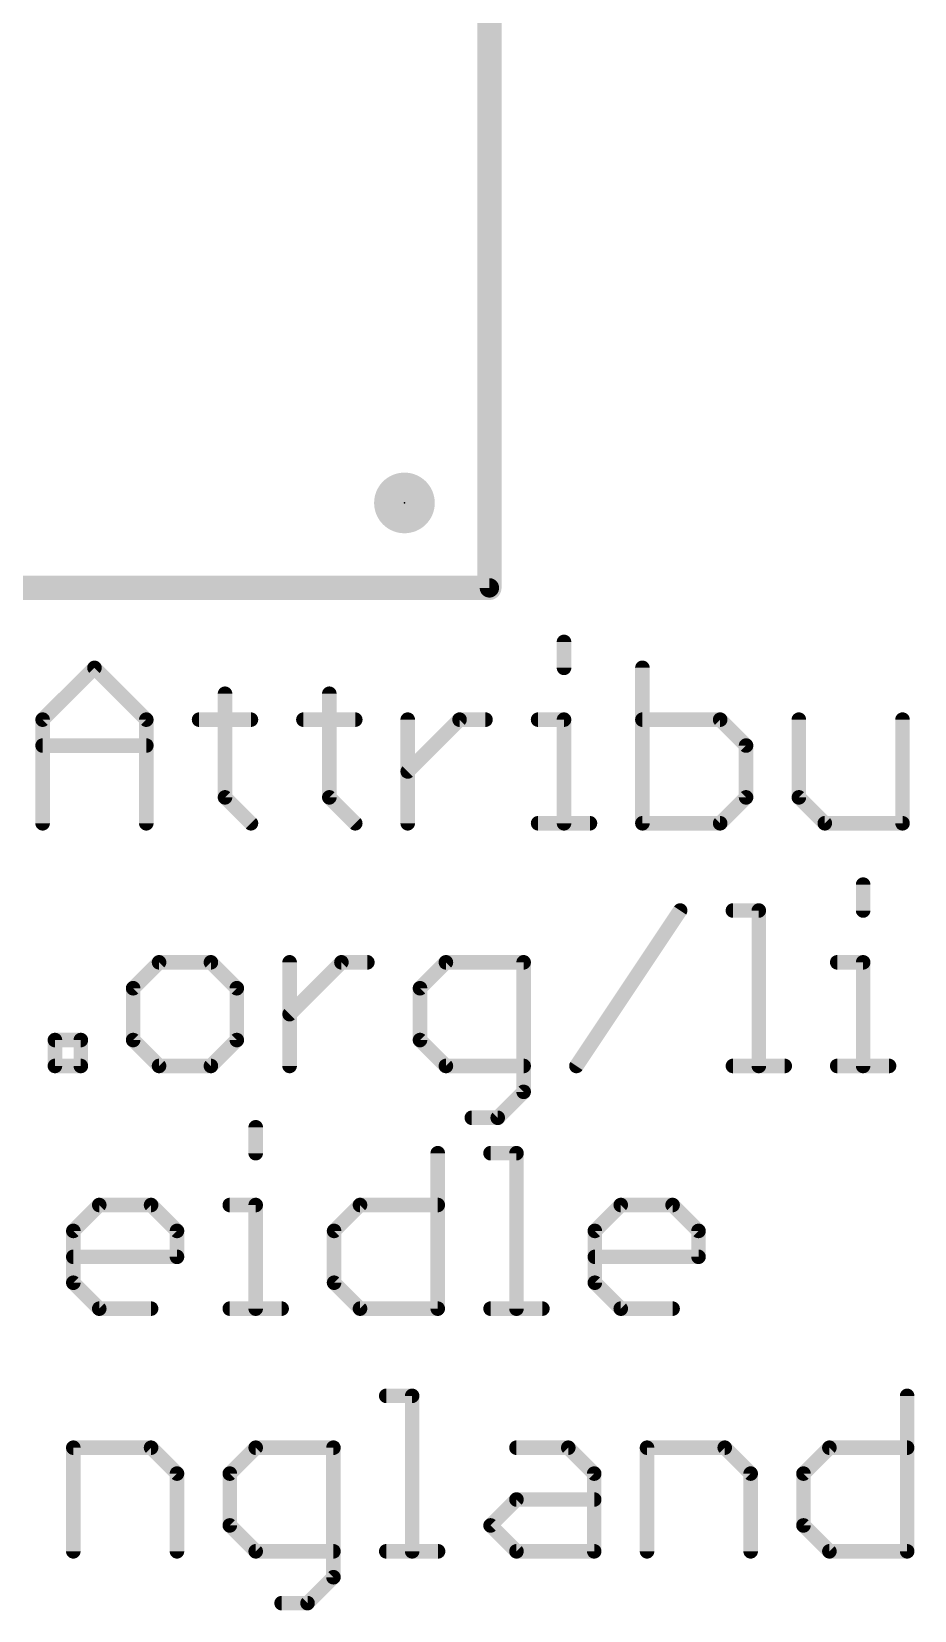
# Model space of a CAD drawing. Extents: x -36 to 72, y -11 to 34.
# Drawn here: x 20.61 to 29.85, y -10.7 to 5.82 of the extents above; entities that cross this region are included whole.
import ezdxf

# ---------------------------------------------------------------- set-up
doc = ezdxf.new("R2010")
doc.units = 0
for name, color, linetype in [('1', 12, 'CONTINUOUS'), ('16', 132, 'CONTINUOUS'), ('20', 53, 'CONTINUOUS'), ('23', 53, 'CONTINUOUS'), ('24', 53, 'CONTINUOUS'), ('51', 53, 'CONTINUOUS')]:
    doc.layers.add(name, color=color, linetype=linetype)

# ---------------------------------------------------------------- blocks, each defined once
blk = doc.blocks.new('PIE')
at = {"const_width": 0.5}
blk.add_lwpolyline([(0, -0.25, 1), (0, 0.25, 1), (0, -0.25)], format="xyb", dxfattribs=at)

msp = doc.modelspace()

# ---------------------------------------------------------------- linework, layer by layer
at = {"layer": '1', "const_width": 0.254}
for points in [[(25.4, 25.4), (25.4, 0)], [(25.4, 0), (0, 0)]]:
    msp.add_lwpolyline(points, dxfattribs=at)
at = {"layer": '1', "const_width": 0.127}
for points in [[(25.3365, 0, 1), (25.4635, 0)], [(25.4, -0.0635, 1), (25.4, 0.0635)]]:
    msp.add_lwpolyline(points, format="xyb", dxfattribs=at)
at = {"layer": '16', "const_width": 0.254}
for points in [[(25.4, 25.4), (25.4, 0)], [(25.4, 0), (0, 0)]]:
    msp.add_lwpolyline(points, dxfattribs=at)
at = {"layer": '16', "const_width": 0.127}
for points in [[(25.3365, 0, 1), (25.4635, 0)], [(25.4, -0.0635, 1), (25.4, 0.0635)]]:
    msp.add_lwpolyline(points, format="xyb", dxfattribs=at)
at = {"layer": '20', "const_width": 0.2032}
for points in [[(25.4, 25.4), (25.4, 0)], [(25.4, 0), (0, 0)]]:
    msp.add_lwpolyline(points, dxfattribs=at)
at = {"layer": '20', "const_width": 0.1016}
for points in [[(25.3492, 0, 1), (25.4508, 0)], [(25.4, -0.0508, 1), (25.4, 0.0508)]]:
    msp.add_lwpolyline(points, format="xyb", dxfattribs=at)
at = {"layer": '23'}
msp.add_point((24.511, 0.889), dxfattribs=at)
at = {"layer": '24'}
msp.add_point((24.511, 0.889), dxfattribs=at)
at = {"layer": '51', "const_width": 0.1524}
for points in [[(26.1807, -0.5656), (26.1807, -0.8368)], [(20.7252, -1.3791), (21.2676, -0.8368)], [(21.2676, -0.8368), (21.8099, -1.3791)], [(27.001, -0.8368), (27.001, -2.4638)], [(22.6335, -1.108), (22.6335, -2.1926)], [(23.725, -1.108), (23.725, -2.1926)], [(20.7252, -2.4638), (20.7252, -1.3791)], [(21.8099, -1.3791), (21.8099, -2.4638)], [(22.3624, -1.3791), (22.9047, -1.3791)], [(23.4538, -1.3791), (23.9962, -1.3791)], [(24.5453, -2.4638), (24.5453, -1.3791)], [(24.5453, -1.9215), (25.0876, -1.3791)], [(25.0876, -1.3791), (25.3588, -1.3791)], [(25.9096, -1.3791), (26.1807, -1.3791)], [(26.1807, -1.3791), (26.1807, -2.4638)], [(27.8145, -1.3791), (27.001, -1.3791)], [(28.0857, -1.6503), (27.8145, -1.3791)], [(28.6382, -1.3791), (28.6382, -2.1926)], [(29.7228, -2.4638), (29.7228, -1.3791)], [(20.7252, -1.6503), (21.8099, -1.6503)], [(28.0857, -2.1926), (28.0857, -1.6503)], [(22.6335, -2.1926), (22.9047, -2.4638)], [(23.725, -2.1926), (23.9962, -2.4638)], [(27.8145, -2.4638), (28.0857, -2.1926)], [(28.6382, -2.1926), (28.9093, -2.4638)], [(25.9096, -2.4638), (26.4519, -2.4638)], [(27.001, -2.4638), (27.8145, -2.4638)], [(28.9093, -2.4638), (29.7228, -2.4638)], [(29.3106, -3.1056), (29.3106, -3.3768)], [(26.3108, -5.0038), (27.3955, -3.3768)], [(27.948, -3.3768), (28.2191, -3.3768)], [(28.2191, -3.3768), (28.2191, -5.0038)], [(21.9434, -3.9191), (21.6722, -4.1903)], [(22.4857, -3.9191), (21.9434, -3.9191)], [(22.7569, -4.1903), (22.4857, -3.9191)], [(23.3094, -5.0038), (23.3094, -3.9191)], [(23.3094, -4.4615), (23.8517, -3.9191)], [(23.8517, -3.9191), (24.1229, -3.9191)], [(24.9448, -3.9191), (24.6737, -4.1903)], [(25.7583, -3.9191), (24.9448, -3.9191)], [(25.7583, -5.275), (25.7583, -3.9191)], [(29.0394, -3.9191), (29.3106, -3.9191)], [(29.3106, -3.9191), (29.3106, -5.0038)], [(21.6722, -4.1903), (21.6722, -4.7326)], [(22.7569, -4.7326), (22.7569, -4.1903)], [(24.6737, -4.1903), (24.6737, -4.7326)], [(20.8536, -5.0038), (20.8536, -4.7326)], [(20.8536, -4.7326), (21.1248, -4.7326)], [(21.1248, -4.7326), (21.1248, -5.0038)], [(21.6722, -4.7326), (21.9434, -5.0038)], [(22.4857, -5.0038), (22.7569, -4.7326)], [(24.6737, -4.7326), (24.9448, -5.0038)], [(21.1248, -5.0038), (20.8536, -5.0038)], [(21.9434, -5.0038), (22.4857, -5.0038)], [(24.9448, -5.0038), (25.7583, -5.0038)], [(27.948, -5.0038), (28.4903, -5.0038)], [(29.0394, -5.0038), (29.5817, -5.0038)], [(25.4872, -5.5461), (25.7583, -5.275)], [(22.9546, -5.6456), (22.9546, -5.9168)], [(25.216, -5.5461), (25.4872, -5.5461)], [(24.8595, -5.9168), (24.8595, -7.5438)], [(25.412, -5.9168), (25.6832, -5.9168)], [(25.6832, -5.9168), (25.6832, -7.5438)], [(21.0462, -6.7303), (21.3174, -6.4591)], [(21.3174, -6.4591), (21.8597, -6.4591)], [(21.8597, -6.4591), (22.1309, -6.7303)], [(22.6834, -6.4591), (22.9546, -6.4591)], [(22.9546, -6.4591), (22.9546, -7.5438)], [(23.7748, -6.7303), (24.046, -6.4591)], [(24.046, -6.4591), (24.8595, -6.4591)], [(26.5034, -6.7303), (26.7746, -6.4591)], [(26.7746, -6.4591), (27.3169, -6.4591)], [(27.3169, -6.4591), (27.5881, -6.7303)], [(21.0462, -7.2726), (21.0462, -6.7303)], [(22.1309, -6.7303), (22.1309, -7.0015)], [(23.7748, -7.2726), (23.7748, -6.7303)], [(26.5034, -7.2726), (26.5034, -6.7303)], [(27.5881, -6.7303), (27.5881, -7.0015)], [(22.1309, -7.0015), (21.0462, -7.0015)], [(27.5881, -7.0015), (26.5034, -7.0015)], [(21.3174, -7.5438), (21.0462, -7.2726)], [(24.046, -7.5438), (23.7748, -7.2726)], [(26.7746, -7.5438), (26.5034, -7.2726)], [(21.8597, -7.5438), (21.3174, -7.5438)], [(22.6834, -7.5438), (23.2257, -7.5438)], [(24.8595, -7.5438), (24.046, -7.5438)], [(25.412, -7.5438), (25.9543, -7.5438)], [(27.3169, -7.5438), (26.7746, -7.5438)], [(24.3206, -8.4568), (24.5917, -8.4568)], [(24.5917, -8.4568), (24.5917, -10.0838)], [(29.771, -8.4568), (29.771, -10.0838)], [(21.0462, -10.0838), (21.0462, -8.9991)], [(21.0462, -8.9991), (21.8597, -8.9991)], [(21.8597, -8.9991), (22.1309, -9.2703)], [(22.9546, -8.9991), (22.6834, -9.2703)], [(23.7681, -8.9991), (22.9546, -8.9991)], [(23.7681, -10.355), (23.7681, -8.9991)], [(25.6832, -8.9991), (26.2255, -8.9991)], [(26.2255, -8.9991), (26.4967, -9.2703)], [(27.0492, -10.0838), (27.0492, -8.9991)], [(27.0492, -8.9991), (27.8626, -8.9991)], [(27.8626, -8.9991), (28.1338, -9.2703)], [(28.6863, -9.2703), (28.9575, -8.9991)], [(28.9575, -8.9991), (29.771, -8.9991)], [(22.1309, -9.2703), (22.1309, -10.0838)], [(22.6834, -9.2703), (22.6834, -9.8126)], [(26.4967, -9.2703), (26.4967, -10.0838)], [(28.1338, -9.2703), (28.1338, -10.0838)], [(28.6863, -9.8126), (28.6863, -9.2703)], [(25.412, -9.8126), (25.6832, -9.5415)], [(25.6832, -9.5415), (26.4967, -9.5415)], [(22.6834, -9.8126), (22.9546, -10.0838)], [(25.6832, -10.0838), (25.412, -9.8126)], [(28.9575, -10.0838), (28.6863, -9.8126)], [(22.9546, -10.0838), (23.7681, -10.0838)], [(24.3206, -10.0838), (24.8629, -10.0838)], [(26.4967, -10.0838), (25.6832, -10.0838)], [(29.771, -10.0838), (28.9575, -10.0838)], [(23.4969, -10.6261), (23.7681, -10.355)], [(23.2257, -10.6261), (23.4969, -10.6261)]]:
    msp.add_lwpolyline(points, dxfattribs=at)
at = {"layer": '51', "const_width": 0.0762}
for points in [[(26.2188, -0.5656, 1), (26.1426, -0.5656)], [(21.2945, -0.8099, 1), (21.2406, -0.8638)], [(21.2945, -0.8638, 1), (21.2406, -0.8099)], [(26.1426, -0.8368, 1), (26.2188, -0.8368)], [(27.0391, -0.8368, 1), (26.9629, -0.8368)], [(22.6716, -1.108, 1), (22.5954, -1.108)], [(23.7631, -1.108, 1), (23.6869, -1.108)], [(20.7633, -1.3791, 1), (20.6871, -1.3791)], [(20.6983, -1.3522, 1), (20.7522, -1.4061)], [(21.848, -1.3791, 1), (21.7718, -1.3791)], [(21.7829, -1.4061, 1), (21.8368, -1.3522)], [(22.3624, -1.341, 1), (22.3624, -1.4172)], [(22.9047, -1.4172, 1), (22.9047, -1.341)], [(23.4538, -1.341, 1), (23.4538, -1.4172)], [(23.9962, -1.4172, 1), (23.9962, -1.341)], [(24.5834, -1.3791, 1), (24.5072, -1.3791)], [(25.0876, -1.341, 1), (25.0876, -1.4172)], [(25.1145, -1.4061, 1), (25.0606, -1.3522)], [(25.3588, -1.4172, 1), (25.3588, -1.341)], [(25.9096, -1.341, 1), (25.9096, -1.4172)], [(26.2188, -1.3791, 1), (26.1426, -1.3791)], [(26.1807, -1.4172, 1), (26.1807, -1.341)], [(27.001, -1.341, 1), (27.001, -1.4172)], [(27.8414, -1.3522, 1), (27.7875, -1.4061)], [(27.8145, -1.4172, 1), (27.8145, -1.341)], [(28.6763, -1.3791, 1), (28.6001, -1.3791)], [(29.7609, -1.3791, 1), (29.6847, -1.3791)], [(20.7252, -1.6122, 1), (20.7252, -1.6884)], [(21.8099, -1.6884, 1), (21.8099, -1.6122)], [(28.1238, -1.6503, 1), (28.0476, -1.6503)], [(28.0587, -1.6772, 1), (28.1126, -1.6234)], [(24.5183, -1.8945, 1), (24.5722, -1.9484)], [(22.6605, -2.1657, 1), (22.6066, -2.2196)], [(23.7519, -2.1657, 1), (23.698, -2.2196)], [(28.1126, -2.2196, 1), (28.0587, -2.1657)], [(28.6651, -2.1657, 1), (28.6112, -2.2196)], [(22.5954, -2.1926, 1), (22.6716, -2.1926)], [(23.6869, -2.1926, 1), (23.7631, -2.1926)], [(28.0476, -2.1926, 1), (28.1238, -2.1926)], [(28.6001, -2.1926, 1), (28.6763, -2.1926)], [(20.6871, -2.4638, 1), (20.7633, -2.4638)], [(21.7718, -2.4638, 1), (21.848, -2.4638)], [(22.8778, -2.4907, 1), (22.9317, -2.4369)], [(23.9692, -2.4907, 1), (24.0231, -2.4369)], [(24.5072, -2.4638, 1), (24.5834, -2.4638)], [(25.9096, -2.4257, 1), (25.9096, -2.5019)], [(26.1426, -2.4638, 1), (26.2188, -2.4638)], [(26.4519, -2.5019, 1), (26.4519, -2.4257)], [(27.001, -2.4257, 1), (27.001, -2.5019)], [(26.9629, -2.4638, 1), (27.0391, -2.4638)], [(27.7876, -2.4369, 1), (27.8414, -2.4907)], [(27.8145, -2.5019, 1), (27.8145, -2.4257)], [(28.9093, -2.4257, 1), (28.9093, -2.5019)], [(28.8824, -2.4907, 1), (28.9363, -2.4369)], [(29.6847, -2.4638, 1), (29.7609, -2.4638)], [(29.7228, -2.5019, 1), (29.7228, -2.4257)], [(29.3487, -3.1056, 1), (29.2725, -3.1056)], [(27.4272, -3.3979, 1), (27.3638, -3.3557)], [(27.948, -3.3387, 1), (27.948, -3.4149)], [(28.2572, -3.3768, 1), (28.181, -3.3768)], [(28.2191, -3.4149, 1), (28.2191, -3.3387)], [(29.2725, -3.3768, 1), (29.3487, -3.3768)], [(21.9434, -3.881, 1), (21.9434, -3.9572)], [(21.9703, -3.9461, 1), (21.9164, -3.8922)], [(22.5127, -3.8922, 1), (22.4588, -3.9461)], [(22.4857, -3.9572, 1), (22.4857, -3.881)], [(23.3475, -3.9191, 1), (23.2713, -3.9191)], [(23.8517, -3.881, 1), (23.8517, -3.9572)], [(23.8786, -3.9461, 1), (23.8248, -3.8922)], [(24.1229, -3.9572, 1), (24.1229, -3.881)], [(24.9448, -3.881, 1), (24.9448, -3.9572)], [(24.9718, -3.9461, 1), (24.9179, -3.8922)], [(25.7964, -3.9191, 1), (25.7202, -3.9191)], [(25.7583, -3.9572, 1), (25.7583, -3.881)], [(29.0394, -3.881, 1), (29.0394, -3.9572)], [(29.3487, -3.9191, 1), (29.2725, -3.9191)], [(29.3106, -3.9572, 1), (29.3106, -3.881)], [(21.7103, -4.1903, 1), (21.6341, -4.1903)], [(21.6453, -4.1634, 1), (21.6992, -4.2172)], [(22.795, -4.1903, 1), (22.7188, -4.1903)], [(22.7299, -4.2172, 1), (22.7838, -4.1634)], [(24.7118, -4.1903, 1), (24.6356, -4.1903)], [(24.6467, -4.1634, 1), (24.7006, -4.2172)], [(23.2824, -4.4345, 1), (23.3363, -4.4884)], [(20.8917, -4.7326, 1), (20.8155, -4.7326)], [(20.8536, -4.6945, 1), (20.8536, -4.7707)], [(21.1629, -4.7326, 1), (21.0867, -4.7326)], [(21.1248, -4.7707, 1), (21.1248, -4.6945)], [(21.6992, -4.7057, 1), (21.6453, -4.7596)], [(21.6341, -4.7326, 1), (21.7103, -4.7326)], [(22.7188, -4.7326, 1), (22.795, -4.7326)], [(22.7838, -4.7596, 1), (22.7299, -4.7057)], [(24.7006, -4.7057, 1), (24.6467, -4.7596)], [(24.6356, -4.7326, 1), (24.7118, -4.7326)], [(20.8536, -4.9657, 1), (20.8536, -5.0419)], [(21.1248, -5.0419, 1), (21.1248, -4.9657)], [(21.9434, -4.9657, 1), (21.9434, -5.0419)], [(21.9164, -5.0307, 1), (21.9703, -4.9769)], [(22.4588, -4.9769, 1), (22.5126, -5.0307)], [(22.4857, -5.0419, 1), (22.4857, -4.9657)], [(24.9448, -4.9657, 1), (24.9448, -5.0419)], [(24.9179, -5.0307, 1), (24.9718, -4.9769)], [(25.7583, -5.0419, 1), (25.7583, -4.9657)], [(26.2791, -4.9827, 1), (26.3425, -5.0249)], [(27.948, -4.9657, 1), (27.948, -5.0419)], [(28.4903, -5.0419, 1), (28.4903, -4.9657)], [(29.0394, -4.9657, 1), (29.0394, -5.0419)], [(29.5817, -5.0419, 1), (29.5817, -4.9657)], [(20.8155, -5.0038, 1), (20.8917, -5.0038)], [(21.0867, -5.0038, 1), (21.1629, -5.0038)], [(23.2713, -5.0038, 1), (23.3475, -5.0038)], [(28.181, -5.0038, 1), (28.2572, -5.0038)], [(29.2725, -5.0038, 1), (29.3487, -5.0038)], [(25.7202, -5.275, 1), (25.7964, -5.275)], [(25.7853, -5.3019, 1), (25.7314, -5.248)], [(22.9927, -5.6456, 1), (22.9165, -5.6456)], [(25.216, -5.508, 1), (25.216, -5.5842)], [(25.4602, -5.5192, 1), (25.5141, -5.5731)], [(25.4872, -5.5842, 1), (25.4872, -5.508)], [(22.9165, -5.9168, 1), (22.9927, -5.9168)], [(24.8976, -5.9168, 1), (24.8214, -5.9168)], [(25.412, -5.8787, 1), (25.412, -5.9549)], [(25.7213, -5.9168, 1), (25.6451, -5.9168)], [(25.6832, -5.9549, 1), (25.6832, -5.8787)], [(21.3174, -6.421, 1), (21.3174, -6.4972)], [(21.3444, -6.4861, 1), (21.2905, -6.4322)], [(21.8867, -6.4322, 1), (21.8328, -6.4861)], [(21.8597, -6.4972, 1), (21.8597, -6.421)], [(22.6834, -6.421, 1), (22.6834, -6.4972)], [(22.9927, -6.4591, 1), (22.9165, -6.4591)], [(22.9546, -6.4972, 1), (22.9546, -6.421)], [(24.046, -6.421, 1), (24.046, -6.4972)], [(24.0729, -6.4861, 1), (24.0191, -6.4322)], [(24.8595, -6.4972, 1), (24.8595, -6.421)], [(26.7746, -6.421, 1), (26.7746, -6.4972)], [(26.8015, -6.4861, 1), (26.7477, -6.4322)], [(27.3439, -6.4322, 1), (27.29, -6.4861)], [(27.3169, -6.4972, 1), (27.3169, -6.421)], [(21.0843, -6.7303, 1), (21.0081, -6.7303)], [(21.0193, -6.7034, 1), (21.0732, -6.7572)], [(22.169, -6.7303, 1), (22.0928, -6.7303)], [(22.104, -6.7572, 1), (22.1578, -6.7034)], [(23.8129, -6.7303, 1), (23.7367, -6.7303)], [(23.7479, -6.7034, 1), (23.8018, -6.7572)], [(26.5415, -6.7303, 1), (26.4653, -6.7303)], [(26.4765, -6.7034, 1), (26.5304, -6.7572)], [(27.6262, -6.7303, 1), (27.55, -6.7303)], [(27.5612, -6.7572, 1), (27.615, -6.7034)], [(21.0462, -6.9634, 1), (21.0462, -7.0396)], [(22.1309, -7.0396, 1), (22.1309, -6.9634)], [(26.5034, -6.9634, 1), (26.5034, -7.0396)], [(27.5881, -7.0396, 1), (27.5881, -6.9634)], [(22.0928, -7.0015, 1), (22.169, -7.0015)], [(27.55, -7.0015, 1), (27.6262, -7.0015)], [(21.0732, -7.2457, 1), (21.0193, -7.2996)], [(21.0081, -7.2726, 1), (21.0843, -7.2726)], [(23.8018, -7.2457, 1), (23.7479, -7.2996)], [(23.7367, -7.2726, 1), (23.8129, -7.2726)], [(26.5304, -7.2457, 1), (26.4765, -7.2996)], [(26.4653, -7.2726, 1), (26.5415, -7.2726)], [(21.3174, -7.5057, 1), (21.3174, -7.5819)], [(21.2905, -7.5707, 1), (21.3444, -7.5169)], [(21.8597, -7.5819, 1), (21.8597, -7.5057)], [(22.6834, -7.5057, 1), (22.6834, -7.5819)], [(22.9165, -7.5438, 1), (22.9927, -7.5438)], [(23.2257, -7.5819, 1), (23.2257, -7.5057)], [(24.046, -7.5057, 1), (24.046, -7.5819)], [(24.0191, -7.5707, 1), (24.0729, -7.5169)], [(24.8214, -7.5438, 1), (24.8976, -7.5438)], [(24.8595, -7.5819, 1), (24.8595, -7.5057)], [(25.412, -7.5057, 1), (25.412, -7.5819)], [(25.6451, -7.5438, 1), (25.7213, -7.5438)], [(25.9543, -7.5819, 1), (25.9543, -7.5057)], [(26.7746, -7.5057, 1), (26.7746, -7.5819)], [(26.7477, -7.5707, 1), (26.8015, -7.5169)], [(27.3169, -7.5819, 1), (27.3169, -7.5057)], [(24.3206, -8.4187, 1), (24.3206, -8.4949)], [(24.6298, -8.4568, 1), (24.5536, -8.4568)], [(24.5917, -8.4949, 1), (24.5917, -8.4187)], [(29.8091, -8.4568, 1), (29.7329, -8.4568)], [(21.0843, -8.9991, 1), (21.0081, -8.9991)], [(21.0462, -8.961, 1), (21.0462, -9.0372)], [(21.8867, -8.9722, 1), (21.8328, -9.0261)], [(21.8597, -9.0372, 1), (21.8597, -8.961)], [(22.9546, -8.961, 1), (22.9546, -9.0372)], [(22.9815, -9.0261, 1), (22.9276, -8.9722)], [(23.8062, -8.9991, 1), (23.73, -8.9991)], [(23.7681, -9.0372, 1), (23.7681, -8.961)], [(25.6832, -8.961, 1), (25.6832, -9.0372)], [(26.2524, -8.9722, 1), (26.1985, -9.0261)], [(26.2255, -9.0372, 1), (26.2255, -8.961)], [(27.0873, -8.9991, 1), (27.0111, -8.9991)], [(27.0492, -8.961, 1), (27.0492, -9.0372)], [(27.8896, -8.9722, 1), (27.8357, -9.0261)], [(27.8626, -9.0372, 1), (27.8626, -8.961)], [(28.9575, -8.961, 1), (28.9575, -9.0372)], [(28.9844, -9.0261, 1), (28.9305, -8.9722)], [(29.771, -9.0372, 1), (29.771, -8.961)], [(22.169, -9.2703, 1), (22.0928, -9.2703)], [(22.104, -9.2972, 1), (22.1578, -9.2434)], [(22.7215, -9.2703, 1), (22.6453, -9.2703)], [(22.6565, -9.2434, 1), (22.7103, -9.2972)], [(26.5348, -9.2703, 1), (26.4586, -9.2703)], [(26.4697, -9.2972, 1), (26.5236, -9.2434)], [(28.1719, -9.2703, 1), (28.0957, -9.2703)], [(28.1069, -9.2972, 1), (28.1608, -9.2434)], [(28.7244, -9.2703, 1), (28.6482, -9.2703)], [(28.6594, -9.2434, 1), (28.7133, -9.2972)], [(25.6832, -9.5034, 1), (25.6832, -9.5796)], [(25.7101, -9.5684, 1), (25.6562, -9.5145)], [(26.4967, -9.5796, 1), (26.4967, -9.5034)], [(22.7103, -9.7857, 1), (22.6565, -9.8396)], [(25.4389, -9.7857, 1), (25.3851, -9.8396)], [(25.3851, -9.7857, 1), (25.4389, -9.8396)], [(28.7133, -9.7857, 1), (28.6594, -9.8396)], [(22.6453, -9.8126, 1), (22.7215, -9.8126)], [(28.6482, -9.8126, 1), (28.7244, -9.8126)], [(21.0081, -10.0838, 1), (21.0843, -10.0838)], [(22.0928, -10.0838, 1), (22.169, -10.0838)], [(22.9546, -10.0457, 1), (22.9546, -10.1219)], [(22.9276, -10.1107, 1), (22.9815, -10.0569)], [(23.7681, -10.1219, 1), (23.7681, -10.0457)], [(24.3206, -10.0457, 1), (24.3206, -10.1219)], [(24.5536, -10.0838, 1), (24.6298, -10.0838)], [(24.8629, -10.1219, 1), (24.8629, -10.0457)], [(25.6832, -10.0457, 1), (25.6832, -10.1219)], [(25.6562, -10.1107, 1), (25.7101, -10.0569)], [(26.4586, -10.0838, 1), (26.5348, -10.0838)], [(26.4967, -10.1219, 1), (26.4967, -10.0457)], [(27.0111, -10.0838, 1), (27.0873, -10.0838)], [(28.0957, -10.0838, 1), (28.1719, -10.0838)], [(28.9575, -10.0457, 1), (28.9575, -10.1219)], [(28.9305, -10.1107, 1), (28.9844, -10.0569)], [(29.7329, -10.0838, 1), (29.8091, -10.0838)], [(29.771, -10.1219, 1), (29.771, -10.0457)], [(23.73, -10.355, 1), (23.8062, -10.355)], [(23.795, -10.3819, 1), (23.7411, -10.328)], [(23.2257, -10.588, 1), (23.2257, -10.6642)], [(23.47, -10.5992, 1), (23.5238, -10.6531)], [(23.4969, -10.6642, 1), (23.4969, -10.588)]]:
    msp.add_lwpolyline(points, format="xyb", dxfattribs=at)

# ---------------------------------------------------------------- block references
at = {"layer": '1', "xscale": 0.635, "yscale": 0.635}
msp.add_blockref('PIE', (24.511, 0.889), dxfattribs=at)
at = {"layer": '16', "xscale": 0.635, "yscale": 0.635}
msp.add_blockref('PIE', (24.511, 0.889), dxfattribs=at)

doc.saveas('drawing.dxf')
